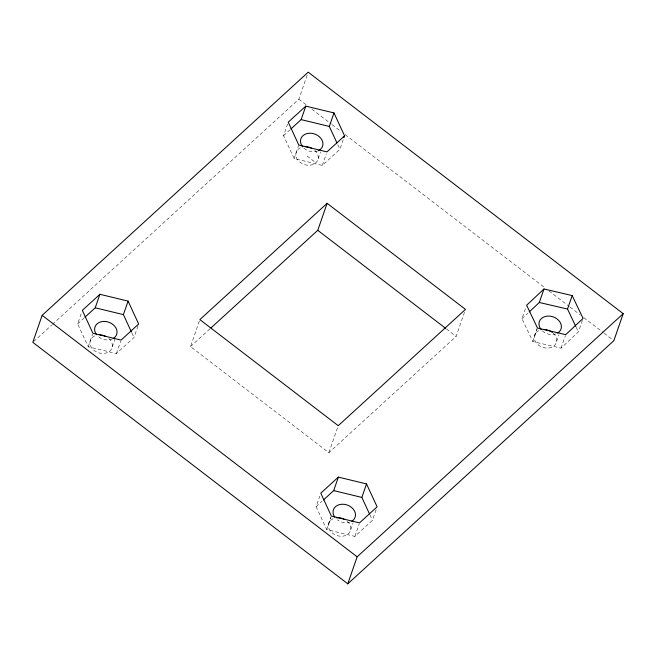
<?xml version="1.0" encoding="UTF-8"?>
<svg xmlns="http://www.w3.org/2000/svg" width="656" height="656" viewBox="0 0 656 656"><rect width="100%" height="100%" fill="white"/><g stroke="black" fill="none" stroke-linecap="round" stroke-linejoin="round"><path stroke-width="0.49" stroke-dasharray="3.28 2.46" d="M137.998 325.934L133.988 337.504L116.407 353.576L88.24 346.753L77.654 323.867L81.656 312.297M88.24 346.753L92.578 334.216M112.266 346.876L114.939 339.16M116.407 353.576L120.745 341.038M464.473 312.289L456.133 336.389L328.886 452.681L190.519 346.606L199.867 319.611M343.227 139.679L339.89 149.322L322.309 165.394L294.142 158.572L283.556 135.677L287.566 124.107M52.455 324.367L298.857 99.171L307.205 75.063M294.142 158.572L298.603 145.591M318.168 158.686L320.505 151.938M322.309 165.394L326.319 153.824M328.886 452.681L338.234 425.687M376.118 509.712L372.444 520.323L354.863 536.387L326.688 529.572L316.11 506.678L319.784 496.075M328.484 524.308L330.821 517.559M326.688 529.572L331.034 517.035M350.722 529.687L353.059 522.939M354.863 536.387L359.201 523.857M582.397 320.333L578.387 331.903L561.044 348.147L532.836 341.563L521.971 318.734L526.309 306.196M534.386 336.126L537.059 328.41M532.836 341.563L537.174 329.033M556.624 341.505L558.961 334.757M561.044 348.147L565.382 335.618M521.971 318.734L527.752 313.314M33.554 341.637L51.693 325.056M77.654 323.867L84.247 317.84M283.556 135.677L290.149 129.65M190.519 346.606L210.1 328.713M316.11 506.678L321.965 501.323M298.857 99.171L306.163 104.771M311.846 109.126L331.329 124.066M332.141 124.689L341.071 131.536M345.13 134.644L544.849 287.763M548.908 290.87L569.203 306.434M570.015 307.057L579.756 314.527M583.815 317.635L603.299 332.576M604.11 333.199L613.852 340.669M307.049 155.997L315.88 162.77M446.416 328.943L456.133 336.389M576.214 327.336L578.387 331.903M337.774 144.746L339.89 149.322M369.902 514.829L372.444 520.323M131.872 332.928L133.988 337.504M314.732 150.265A11.472 8.979 19.1 0 1 314.782 163.615A11.472 8.979 19.1 0 1 298.472 160.843A11.472 8.979 19.1 0 1 300.317 147.813M553.188 333.084A11.472 8.979 19.1 0 1 553.238 346.434A11.472 8.979 19.1 0 1 536.92 343.662A11.472 8.979 19.1 0 1 538.773 330.632M108.83 338.455A11.472 8.979 19.1 0 1 108.396 352.092A11.472 8.979 19.1 0 1 91.783 348.074A11.472 8.979 19.1 0 1 96.079 335.364M347.286 521.266A11.472 8.979 19.1 0 1 346.844 534.911A11.472 8.979 19.1 0 1 330.23 530.893A11.472 8.979 19.1 0 1 334.535 518.183M556.108 333.847A11.472 8.979 19.1 0 1 541.192 329.689M317.652 151.028A11.472 8.979 19.1 0 1 303.351 147.567M112.553 338.865A11.472 8.979 19.1 0 1 96.834 335.06M350.206 522.028A11.472 8.979 19.1 0 1 337.332 519.839"/><path stroke-width="0.98" d="M42.148 315.331L32.8 342.325L347.795 583.824L613.852 340.669L623.2 313.675L308.205 72.176L42.148 315.331L357.143 556.829L347.795 583.824M84.977 317.168L95.235 307.795L99.909 294.298L128.076 301.112L138.662 324.007L121.081 340.079L92.914 333.256L82.328 310.362L99.909 294.298M131.446 332.01L123.402 314.618L128.076 301.112M290.887 128.986L301.137 119.613L305.811 106.116L333.986 112.93L344.564 135.825L343.9 137.752M336.93 142.91L329.312 126.428L333.986 112.93M210.855 328.025L317.766 230.313L327.114 203.319L465.481 309.394L338.234 425.687L199.867 319.611L327.114 203.319M323.433 499.987L333.691 490.606L338.365 477.109L366.532 483.931L377.118 506.826L359.537 522.889L331.362 516.075L320.784 493.181L338.365 477.109M369.476 513.91L361.858 497.428L366.532 483.931M529.195 311.961L539.314 302.482L543.988 288.984L572.196 295.569L583.061 318.398L565.718 334.65L537.51 328.066L526.645 305.237L543.988 288.984M575.779 326.417L567.522 309.066L572.196 295.569M305.811 106.116L288.23 122.18L298.816 145.074L326.983 151.889L344.564 135.825M357.143 556.829L623.2 313.675M539.314 302.482L567.522 309.066M301.137 119.613L329.312 126.428M95.235 307.795L123.402 314.618M333.691 490.606L361.858 497.428M317.766 230.313L445.613 328.328M544.168 329.542A11.472 8.979 19.1 0 1 552.442 332.469M99.81 334.904A11.472 8.979 19.1 0 1 105.567 336.298M305.712 146.723A11.472 8.979 19.1 0 1 311.469 148.117M336.348 517.814A11.472 8.979 19.1 0 1 344.023 519.117M541.192 329.689A11.472 8.979 19.1 0 1 543.184 317.266A11.472 8.979 19.1 0 1 558.764 320.472A11.472 8.979 19.1 0 1 557.674 333.084M302.736 146.878A11.472 8.979 19.1 0 1 304.991 134.316A11.472 8.979 19.1 0 1 320.718 138.129A11.472 8.979 19.1 0 1 318.463 150.683M96.276 334.33A11.472 8.979 19.1 0 1 99.351 322.375A11.472 8.979 19.1 0 1 114.611 326.073A11.472 8.979 19.1 0 1 113.308 338.455M334.732 517.149A11.472 8.979 19.1 0 1 337.807 505.194A11.472 8.979 19.1 0 1 353.067 508.892A11.472 8.979 19.1 0 1 351.764 521.274"/></g></svg>
